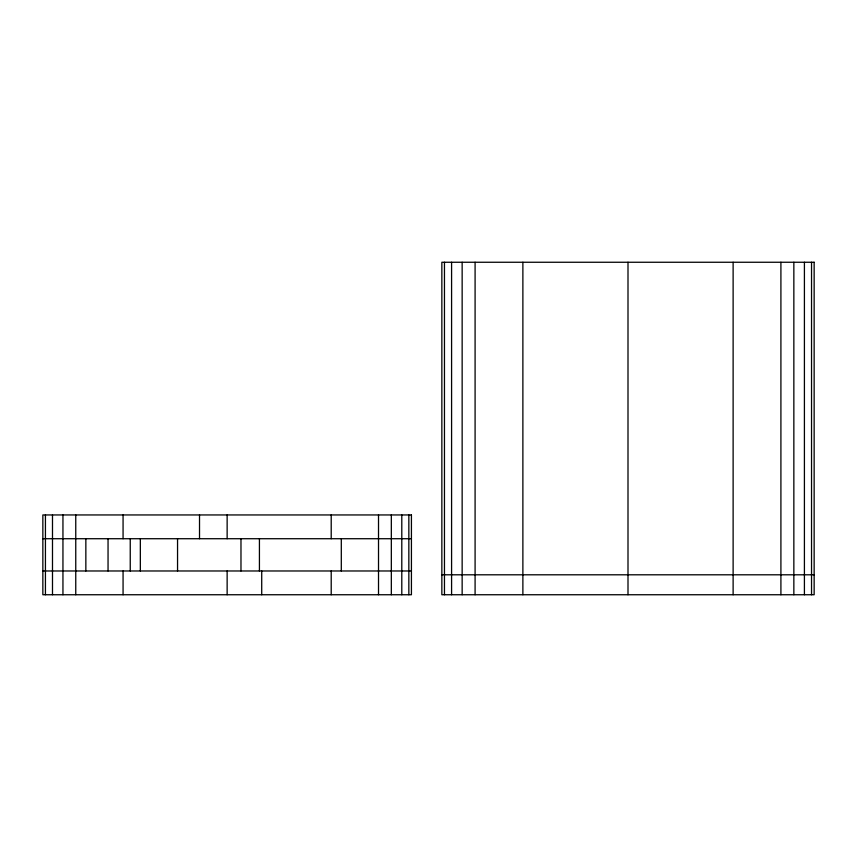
<?xml version="1.0" encoding="UTF-8"?>
<svg xmlns="http://www.w3.org/2000/svg" width="857" height="857" viewBox="0 0 857 857"><rect width="100%" height="100%" fill="white"/><g stroke="black" fill="none" stroke-linecap="round" stroke-linejoin="round"><path stroke-width="1.29" d="M42.85 538.721L411.424 538.721M42.85 570.976L411.424 570.976M441.848 574.801L814.15 574.801M811.536 262.253L811.536 594.747M804.412 262.253L804.412 594.747M793.85 262.253L793.85 594.747M780.909 262.253L780.909 594.747M733.121 262.253L733.121 594.747M627.999 262.253L627.999 594.747M522.877 262.253L522.877 594.747M475.089 262.253L475.089 594.747M462.148 262.253L462.148 594.747M451.585 262.253L451.585 594.747M444.462 262.253L444.462 594.747M408.843 514.95L408.843 594.747M401.794 514.95L401.794 594.747M391.328 514.95L391.328 594.747M378.515 514.95L378.515 594.747M341.3 538.721L341.3 570.976M331.209 514.95L331.209 538.721M331.209 570.976L331.209 594.747M261.717 570.976L261.717 594.747M259.425 538.721L259.425 570.976M240.978 538.721L240.978 570.976M227.137 514.95L227.137 538.721M227.137 570.976L227.137 594.747M199.52 514.95L199.52 538.721M177.549 538.721L177.549 570.976M140.334 538.721L140.334 570.976M130.243 538.721L130.243 570.976M123.065 514.95L123.065 538.721M123.065 570.976L123.065 594.747M108.046 538.721L108.046 570.976M85.85 538.721L85.85 570.976M75.759 514.95L75.759 594.747M62.947 514.95L62.947 594.747M52.491 514.95L52.491 594.747M45.432 514.95L45.432 594.747M814.15 262.253L441.848 262.253L441.848 594.747L814.15 594.747L814.15 262.253M411.424 514.95L42.85 514.95L42.85 594.747L411.424 594.747L411.424 514.95"/></g></svg>
